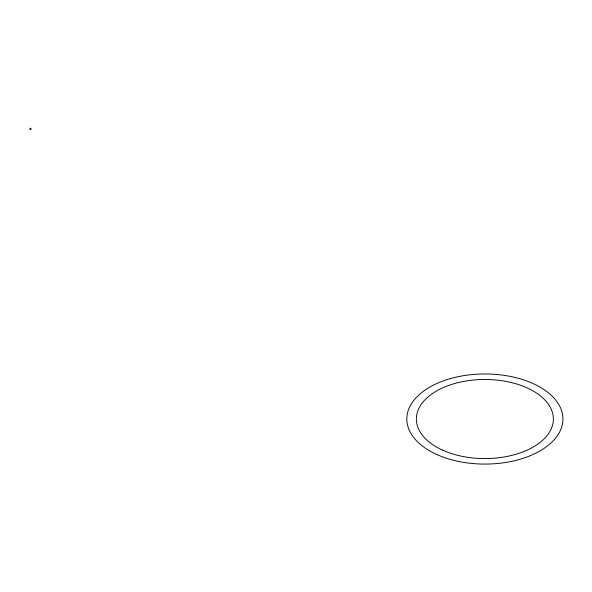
<?xml version="1.0" encoding="UTF-8"?>
<svg xmlns="http://www.w3.org/2000/svg" width="592" height="592" viewBox="0 0 592 592"><rect width="100%" height="100%" fill="white"/><g stroke="black" fill="none" stroke-linecap="round" stroke-linejoin="round"><path stroke-width="0.89" d="M30.658 128.22L29.6 129.071L31.147 129.589L30.658 128.22M436.467 454.367A78.048 45.059 0 0 0 562.104 425.552A78.048 45.059 0 0 0 456.062 377.141A78.048 45.059 0 0 0 436.467 454.367M442.387 450.046A68.502 39.546 0 0 0 552.654 424.753A68.502 39.546 0 0 0 459.584 382.269A68.502 39.546 0 0 0 442.387 450.046"/></g></svg>
